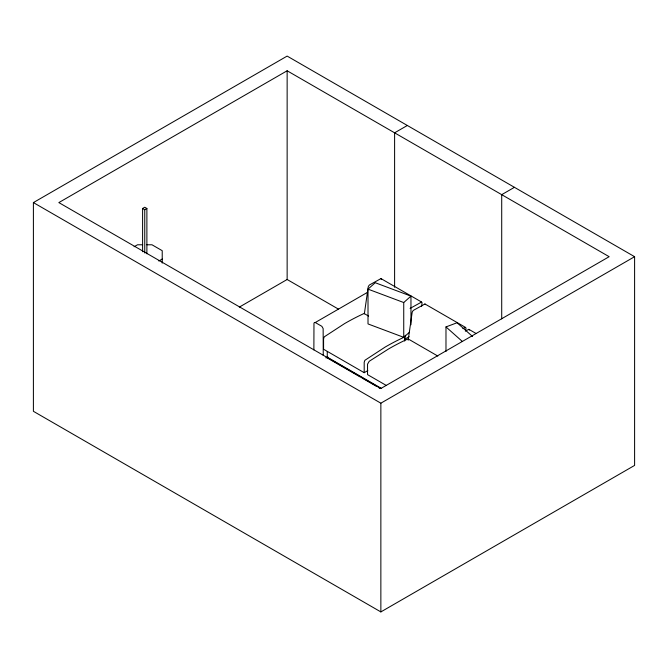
<?xml version="1.0" encoding="UTF-8"?>
<svg xmlns="http://www.w3.org/2000/svg" width="668" height="668" viewBox="0 0 668 668"><rect width="100%" height="100%" fill="white"/><g stroke="black" fill="none" stroke-linecap="round" stroke-linejoin="round"><path stroke-width="1" d="M364.361 313.793L368.21 286.931A3.014 1.745 -60 0 1 369.471 284.96L380.977 278.589L421.591 302.045L422.051 302.746L421.617 306.361M405.267 335.227L404.699 339.252L409.158 336.68M408.19 340.179L412.173 312.307A3.014 1.745 -60 0 1 413.434 310.336L424.94 303.973L465.546 327.42L466.005 328.122L465.713 330.735M409.517 332.196L403.739 337.332L368.01 323.93L368.01 289.135L375.241 282.723L410.962 296.124L410.962 324.782M403.739 337.332L403.739 302.537L410.962 296.124M410.094 308.407L421.591 302.045M462.857 328.623L465.546 327.42M465.32 331.069L468.894 329.349L476.117 333.524M33.4 202.588L287.14 56.087L634.6 256.696L634.6 465.412L380.86 611.913L33.4 411.304L33.4 202.588L380.86 403.188L634.6 256.696M287.14 70.775L58.842 202.588L380.86 388.5L609.158 256.696L287.14 70.775L287.14 279.5L338.551 309.184M142.601 251.761L142.601 208.474L144.747 207.239L146.885 208.474L146.885 253.823M142.601 208.474L144.747 209.71L146.885 208.474M134.093 246.751L137.499 244.78L142.676 244.78M158.817 261.021L162.224 259.05M407.33 125.484L394.604 132.823L394.604 287.282M239.311 307.113L287.14 279.5M514.435 187.316L501.71 194.664L501.71 318.853M313.876 349.907L313.968 323.262A2.831 1.637 60 0 1 315.263 322.519L367.676 292.25M325.959 357.914L327.763 356.871M368.594 316.089L364.085 313.484A267.075 154.199 -60 0 0 344.671 323.537L324.272 336.839L323.579 338.801L323.579 349.239L364.194 372.686L367.801 370.606M445.982 351.485L445.982 326.919L457.079 322.753L472.56 336.497M146.818 244.78L151.987 244.78L162.224 250.692L162.224 263.117M368.01 289.135L403.739 302.537M315.263 322.519L321.859 326.326L323.145 328.556L323.245 355.326M437.824 356.061L408.048 338.868A267.075 154.199 -60 0 0 388.634 348.913L369.22 361.288L367.542 364.185L367.542 374.623L386.496 385.561M381.194 388.3L327.262 357.163L327.262 351.493M326.159 357.296L360.311 377.011M362.106 378.046L376.485 386.354M378.288 387.39L380.084 388.425M468.894 329.349L469.353 330.05M424.94 303.973L425.399 304.675M380.977 278.589L381.436 279.291M445.982 326.919L462.223 341.356M404.699 341.056L404.699 336.939A267.075 154.199 -60 0 0 385.286 346.984L364.887 360.294L364.194 362.248L364.194 372.686M380.86 403.188L380.86 611.913M144.747 209.71L144.747 252.997"/></g></svg>
